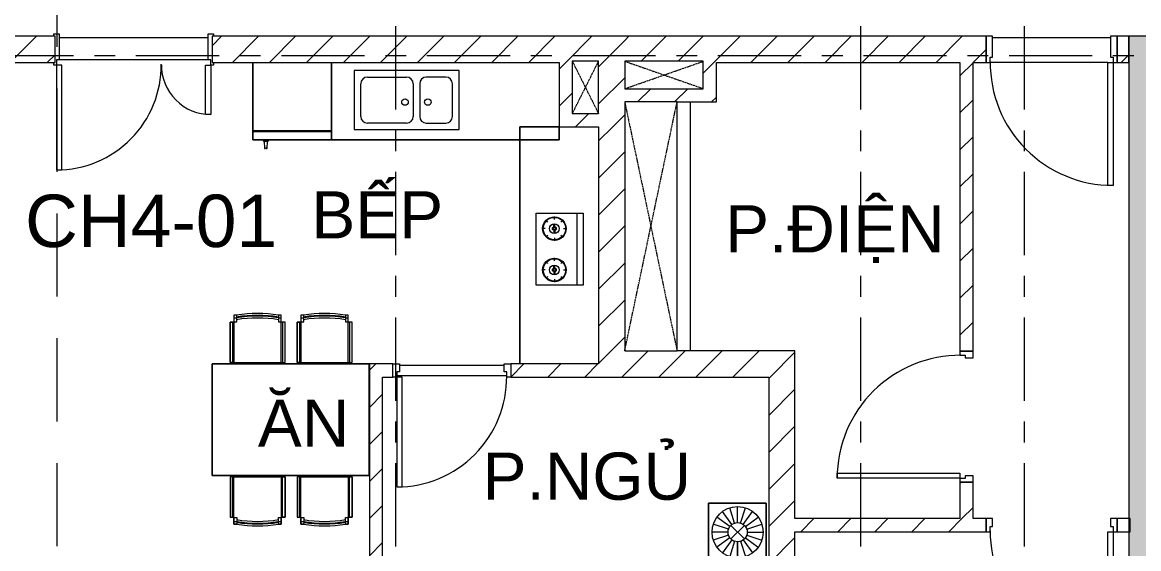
# Model space of a CAD drawing. Header units: millimetres. Extents: x -20144 to 104140, y -11426 to 48263.
# Drawn here: x 17051 to 25576, y 27391 to 31406 of the extents above; entities that cross this region are included whole.
import ezdxf

# ---------------------------------------------------------------- set-up
doc = ezdxf.new("R2010")
doc.units = ezdxf.units.MM
for name, pattern in [('Dash', [6.35, 3.175, -3.175]), ('Grid Line', [22.225, 12.7, -3.175, 3.175, -3.175]), ('HIDDEN2', [4.7625, 3.175, -1.5875])]:
    doc.linetypes.add(name, pattern=pattern)
for name, color, linetype, lineweight in [('A-DETL-GENF', 31, 'Continuous', 5), ('A-DETL-GENF-HDLN', 161, 'Dash', 5), ('CHU', 181, 'Continuous', 5), ('CUA', 31, 'Continuous', 9), ('HATCH-TUONG', 152, 'Continuous', 9), ('KI-HIEU-1', 151, 'Continuous', 9), ('NET-CAT', 3, 'Continuous', 9), ('NET-THAY', 2, 'Continuous', 15), ('THIET BI', 44, 'Continuous', 5), ('TRUC', 225, 'Continuous', 5)]:
    doc.layers.add(name, color=color, linetype=linetype, lineweight=lineweight)
doc.styles.add('Arial_2', font='arial_1.ttf', dxfattribs={"height": 360})
doc.styles.add('Arial_3', font='arial_1.ttf', dxfattribs={"height": 400})
pattern_1 = [(45, (0, 0), (-141.4214, 141.4214), [])]

# ---------------------------------------------------------------- blocks, each defined once
blk = doc.blocks.new('A$C18732D84')
at = {"layer": 'NET-CAT'}
h = blk.add_hatch(color=256, dxfattribs=at)
h.dxf.hatch_style = 1
h.paths.add_polyline_path([(5450, 10650), (5200, 10650), (5200, 9650), (5450, 9650)], flags=17)
h.paths.add_polyline_path([(5450, 12850), (5200, 12850), (5200, 11850), (5450, 11850)], flags=17)
h.paths.add_polyline_path([(5450, 8450), (5200, 8450), (5200, 7450), (5450, 7450)], flags=17)
h.paths.add_polyline_path([(5450, 6250), (5200, 6250), (5200, 5800), (3000, 5800), (3000, 14500), (5200, 14500), (5200, 14050), (5450, 14050), (5450, 14750), (2750, 14750), (2750, 7850), (2350, 7850), (2350, 7600), (2750, 7600), (2750, 5800), (950, 5800), (950, 7600), (1350, 7600), (1350, 7850), (700, 7850), (700, 5800), (0, 5800), (0, 0), (4150, 0), (4150, 250), (250, 250), (250, 2750), (5450, 2750), (5450, 3000), (3200, 3000), (3200, 3875), (2950, 3875), (2950, 3000), (250, 3000), (250, 5550), (2950, 5550), (2950, 5075), (3200, 5075), (3200, 5550), (5450, 5550)])
blk.add_lwpolyline([(5450, 5550), (5450, 6250), (5200, 6250), (5200, 5800), (3000, 5800), (3000, 14500), (5200, 14500), (5200, 14050), (5450, 14050), (5450, 14750), (2750, 14750), (2750, 7850), (2350, 7850), (2350, 7600), (2750, 7600), (2750, 5800), (950, 5800), (950, 7600), (1350, 7600), (1350, 7850), (700, 7850), (700, 5800), (0, 5800), (0, 0)], dxfattribs=at)
blk = doc.blocks.new('CUA 1 CANH MO - 2 - Type 1000-751069-MẶT BẰNG TẦNG 4')
at = {"layer": 'CUA'}
for p, q in [((-367.5, 1040.3), (-327.5, 1040.3)), ((-367.5, 102.3), (-367.5, 1040.3)), ((-327.5, 1040.3), (-327.5, 102.3)), ((-327.5, 102.3), (-367.5, 102.3))]:
    blk.add_line(p, q, dxfattribs=at)
at = {"layer": 'CUA', "lineweight": 5}
for p, q in [((-368.5, 102.3), (-398.5, 102.3)), ((-398.5, 102.3), (-398.5, -97.7)), ((-368.5, 61.3), (-368.5, 102.3)), ((601.5, 102.3), (571.5, 102.3)), ((571.5, 102.3), (571.5, 61.3)), ((601.5, -97.7), (601.5, 102.3)), ((-348.5, 61.3), (-368.5, 61.3)), ((-348.5, -97.7), (-348.5, 61.3)), ((571.5, 61.3), (551.5, 61.3)), ((551.5, 61.3), (551.5, -97.7)), ((-398.5, -97.7), (-348.5, -97.7)), ((551.5, -97.7), (601.5, -97.7))]:
    blk.add_line(p, q, dxfattribs=at)
blk.add_arc((-367.5, 102.3), 938, 359.5, 90, dxfattribs=at)
blk = doc.blocks.new('CUA 1 CANH MO - 2 - Type 1000-751089-MẶT BẰNG TẦNG 4')
at = {"layer": 'CUA'}
for p, q in [((-367.5, 990.3), (-327.5, 990.3)), ((-367.5, 52.3), (-367.5, 990.3)), ((-327.5, 990.3), (-327.5, 52.3)), ((-327.5, 52.3), (-367.5, 52.3))]:
    blk.add_line(p, q, dxfattribs=at)
at = {"layer": 'CUA', "lineweight": 5}
for p, q in [((-368.5, 52.3), (-398.5, 52.3)), ((-398.5, 52.3), (-398.5, -47.7)), ((-368.5, 11.3), (-368.5, 52.3)), ((-348.5, 11.3), (-368.5, 11.3)), ((-348.5, -47.7), (-348.5, 11.3)), ((571.5, 11.3), (551.5, 11.3)), ((551.5, 11.3), (551.5, -47.7)), ((601.5, 52.3), (571.5, 52.3)), ((571.5, 52.3), (571.5, 11.3)), ((601.5, -47.7), (601.5, 52.3)), ((-398.5, -47.7), (-348.5, -47.7)), ((551.5, -47.7), (601.5, -47.7))]:
    blk.add_line(p, q, dxfattribs=at)
blk.add_arc((-367.5, 52.3), 938, 359.5, 90, dxfattribs=at)
blk = doc.blocks.new('CUA 1 CANH MO - 2 - Type 1000-751109-MẶT BẰNG TẦNG 4')
at = {"layer": 'CUA'}
for p, q in [((-367.5, 990.3), (-327.5, 990.3)), ((-367.5, 52.3), (-367.5, 990.3)), ((-327.5, 990.3), (-327.5, 52.3)), ((-327.5, 52.3), (-367.5, 52.3))]:
    blk.add_line(p, q, dxfattribs=at)
at = {"layer": 'CUA', "lineweight": 5}
for p, q in [((-368.5, 52.3), (-398.5, 52.3)), ((-398.5, 52.3), (-398.5, -47.7)), ((-368.5, 11.3), (-368.5, 52.3)), ((-348.5, 11.3), (-368.5, 11.3)), ((-348.5, -47.7), (-348.5, 11.3)), ((571.5, 11.3), (551.5, 11.3)), ((551.5, 11.3), (551.5, -47.7)), ((601.5, 52.3), (571.5, 52.3)), ((571.5, 52.3), (571.5, 11.3)), ((601.5, -47.7), (601.5, 52.3)), ((-398.5, -47.7), (-348.5, -47.7)), ((551.5, -47.7), (601.5, -47.7))]:
    blk.add_line(p, q, dxfattribs=at)
blk.add_arc((-367.5, 52.3), 938, 359.5, 90, dxfattribs=at)
blk = doc.blocks.new('CUA VAO CAN HO - Type 1-529073-MẶT BẰNG TẦNG 4')
at = {"layer": 'CUA', "lineweight": 5}
for p, q in [((-508.5, 97.7), (-508.5, 117.7)), ((-508.5, 117.7), (-468.5, 117.7)), ((-498.5, 97.7), (-508.5, 97.7)), ((-498.5, -102.3), (-498.5, 97.7)), ((-468.5, 117.7), (-468.5, -81.3)), ((671.5, 117.7), (711.5, 117.7)), ((671.5, -81.3), (671.5, 117.7)), ((701.5, 97.7), (701.5, -102.3)), ((711.5, 97.7), (701.5, 97.7)), ((711.5, 117.7), (711.5, 97.7)), ((-488.5, -81.3), (-488.5, -122.3)), ((-468.5, -81.3), (-488.5, -81.3)), ((691.5, -81.3), (671.5, -81.3)), ((691.5, -122.3), (691.5, -81.3)), ((-508.5, -102.3), (-498.5, -102.3)), ((-508.5, -122.3), (-508.5, -102.3)), ((-488.5, -122.3), (-508.5, -122.3)), ((711.5, -122.3), (691.5, -122.3)), ((701.5, -102.3), (711.5, -102.3)), ((711.5, -102.3), (711.5, -122.3))]:
    blk.add_line(p, q, dxfattribs=at)
at = {"layer": 'CUA'}
for p, q in [((-447.5, -122.3), (-487.5, -122.3)), ((-487.5, -122.3), (-487.5, -922.3)), ((-447.5, -922.3), (-447.5, -122.3)), ((650.5, -122.3), (690.5, -122.3)), ((650.5, -499.3), (650.5, -122.3)), ((690.5, -122.3), (690.5, -499.3)), ((690.5, -499.3), (650.5, -499.3)), ((-487.5, -922.3), (-447.5, -922.3))]:
    blk.add_line(p, q, dxfattribs=at)
at = {"layer": 'CUA', "lineweight": 5}
for centre, radius, start, end in [((-487.5, -122.3), 800, 270, 0.5), ((690.5, -122.3), 377, 179.5, 270)]:
    blk.add_arc(centre, radius, start, end, dxfattribs=at)
blk = doc.blocks.new('CUA PHONG NGU - Type 1-695069-MẶT BẰNG TẦNG 4')
at = {"layer": 'CUA', "lineweight": 5}
for p, q in [((-348.5, -52.3), (-348.5, 47.7)), ((-348.5, 47.7), (-298.5, 47.7)), ((-298.5, 47.7), (-298.5, -11.3)), ((501.5, 47.7), (551.5, 47.7)), ((501.5, -11.3), (501.5, 47.7)), ((551.5, 47.7), (551.5, -52.3)), ((-318.5, -52.3), (-348.5, -52.3)), ((-318.5, -11.3), (-318.5, -52.3)), ((-298.5, -11.3), (-318.5, -11.3)), ((521.5, -11.3), (501.5, -11.3)), ((521.5, -52.3), (521.5, -11.3)), ((551.5, -52.3), (521.5, -52.3))]:
    blk.add_line(p, q, dxfattribs=at)
at = {"layer": 'CUA'}
for p, q in [((-277.5, -52.3), (-317.5, -52.3)), ((-317.5, -52.3), (-317.5, -890.3)), ((-277.5, -890.3), (-277.5, -52.3)), ((-317.5, -890.3), (-277.5, -890.3))]:
    blk.add_line(p, q, dxfattribs=at)
at = {"layer": 'CUA', "lineweight": 5}
blk.add_arc((-317.5, -52.3), 838, 270, 0.5, dxfattribs=at)
blk = doc.blocks.new('X-GIUONG - X-GIUONG-V15-MẶT BẰNG TẦNG 4')
at = {"layer": 'THIET BI'}
for p, q in [((-800, 0), (-1239, 0)), ((-1239, 0), (-1239, -439)), ((-1239, 0), (-800, 0)), ((-1239, -439), (-1239, 0)), ((-1059.6, -158.2), (-1131.2, -59.5)), ((-1039.2, -147.8), (-1076.9, -31.8)), ((-1016.6, -144.2), (-1016.6, -22.2)), ((-993.9, -147.8), (-956.3, -31.8)), ((-973.5, -158.2), (-901.9, -59.5)), ((-800, -439), (-800, 0)), ((800, 0), (-800, 0)), ((-800, 0), (-800, -2000)), ((800, 0), (-800, 0)), ((-800, 0), (-800, -439)), ((-800, 0), (-800, -2000)), ((-550, -30), (-550, -410)), ((-30, -30), (-550, -30)), ((-30, -360), (-30, -30)), ((30, -30), (30, -360)), ((550, -30), (30, -30)), ((550, -360), (550, -30)), ((1239, 0), (800, 0)), ((800, 0), (800, -439)), ((800, -2000), (800, 0)), ((1239, 0), (800, 0)), ((800, 0), (800, -439)), ((800, -2000), (800, 0)), ((973.5, -158.2), (901.9, -59.5)), ((993.9, -147.8), (956.3, -31.8)), ((1016.6, -144.2), (1016.6, -22.2)), ((1039.2, -147.8), (1076.9, -31.8)), ((1059.6, -158.2), (1131.2, -59.5)), ((1239, -439), (1239, 0)), ((1239, -439), (1239, 0)), ((-1086.1, -194.8), (-1202.1, -157.1)), ((-1075.8, -174.4), (-1174.4, -102.7)), ((-1068.3, -269.1), (-964.8, -165.6)), ((-1068.3, -165.6), (-964.8, -269.1)), ((-957.4, -174.4), (-858.7, -102.7)), ((-947, -194.8), (-831, -157.1)), ((947, -194.8), (831, -157.1)), ((957.4, -174.4), (858.7, -102.7)), ((1068.3, -269.1), (964.8, -165.6)), ((1068.3, -165.6), (964.8, -269.1)), ((1075.8, -174.4), (1174.4, -102.7)), ((1086.1, -194.8), (1202.1, -157.1)), ((-1089.7, -217.4), (-1211.7, -217.4)), ((-1086.1, -240), (-1202.1, -277.7)), ((-947, -240), (-831, -277.7)), ((-943.4, -217.4), (-821.4, -217.4)), ((-821.4, -217.4), (-943.4, -217.4)), ((943.4, -217.4), (821.4, -217.4)), ((821.4, -217.4), (943.4, -217.4)), ((947, -240), (831, -277.7)), ((1086.1, -240), (1202.1, -277.7)), ((1089.7, -217.4), (1211.7, -217.4)), ((-1075.8, -260.4), (-1174.4, -332.1)), ((-1059.6, -276.6), (-1131.2, -375.2)), ((-1039.2, -287), (-1076.9, -402.9)), ((-1016.6, -290.5), (-1016.6, -412.5)), ((-993.9, -287), (-956.3, -402.9)), ((-973.5, -276.6), (-901.9, -375.2)), ((-957.4, -260.4), (-858.7, -332.1)), ((957.4, -260.4), (858.7, -332.1)), ((973.5, -276.6), (901.9, -375.2)), ((993.9, -287), (956.3, -402.9)), ((1016.6, -290.5), (1016.6, -412.5)), ((1039.2, -287), (1076.9, -402.9)), ((1059.6, -276.6), (1131.2, -375.2)), ((1075.8, -260.4), (1174.4, -332.1)), ((-370, -360), (-800, -740)), ((-550, -410), (-420, -410)), ((-370, -740), (-370, -360)), ((800, -360), (-370, -360)), ((-370, -420), (800, -420)), ((-1239, -439), (-800, -439)), ((-800, -439), (-1239, -439)), ((800, -439), (1239, -439)), ((800, -439), (1239, -439)), ((-800, -740), (-370, -740)), ((-800, -2000), (800, -2000)), ((-800, -2000), (800, -2000))]:
    blk.add_line(p, q, dxfattribs=at)
for centre, radius in [((-1016.6, -217.4), 195.1), ((1016.6, -217.4), 195.1), ((-1016.6, -217.4), 73.2), ((1016.6, -217.4), 73.2)]:
    blk.add_circle(centre, radius, dxfattribs=at)
blk = doc.blocks.new('X-BAN AN 4 GHE - X-BAN AN 4 GHE-404440-MẶT BẰNG TẦNG 4')
at = {"layer": 'THIET BI'}
for p, q in [((187, 372.7), (165.2, 372.7)), ((165.2, 372.7), (165.2, 318.5)), ((165.2, 372.7), (165.2, 10)), ((187, 372.7), (165.2, 372.7)), ((165.2, 350.9), (187, 350.9)), ((187, 337.9), (187, 372.7)), ((527.9, 372.7), (506.1, 372.7)), ((506.1, 372.7), (506.1, 337.9)), ((527.9, 372.7), (506.1, 372.7)), ((506.1, 350.9), (527.9, 350.9)), ((527.9, 318.5), (527.9, 372.7)), ((527.9, 10), (527.9, 372.7)), ((698.6, 372.7), (676.8, 372.7)), ((676.8, 372.7), (676.8, 318.5)), ((676.8, 372.7), (676.8, 10)), ((698.6, 372.7), (676.8, 372.7)), ((676.8, 350.9), (698.6, 350.9)), ((698.6, 337.9), (698.6, 372.7)), ((1039.5, 372.7), (1017.7, 372.7)), ((1017.7, 372.7), (1017.7, 337.9)), ((1039.5, 372.7), (1017.7, 372.7)), ((1017.7, 350.9), (1039.5, 350.9)), ((1039.5, 318.5), (1039.5, 372.7)), ((1039.5, 10), (1039.5, 372.7)), ((165.2, 318.5), (136.9, 318.5)), ((136.9, 318.5), (136.9, 10)), ((136.9, 318.5), (155.8, 318.5)), ((136.9, 10), (136.9, 318.5)), ((155.8, 318.5), (155.8, 10)), ((165.2, 321.9), (187, 321.9)), ((187, 321.9), (187, 337.9)), ((506.1, 337.9), (506.1, 321.9)), ((506.1, 321.9), (527.9, 321.9)), ((556.2, 318.5), (527.9, 318.5)), ((537.3, 318.5), (537.3, 10)), ((556.2, 318.5), (537.3, 318.5)), ((556.2, 10), (556.2, 318.5)), ((556.2, 10), (556.2, 318.5)), ((648.5, 318.5), (648.5, 10)), ((676.8, 318.5), (648.5, 318.5)), ((648.5, 318.5), (667.4, 318.5)), ((648.5, 10), (648.5, 318.5)), ((667.4, 318.5), (667.4, 10)), ((676.8, 321.9), (698.6, 321.9)), ((698.6, 321.9), (698.6, 337.9)), ((1017.7, 337.9), (1017.7, 321.9)), ((1017.7, 321.9), (1039.5, 321.9)), ((1067.8, 318.5), (1039.5, 318.5)), ((1048.9, 318.5), (1048.9, 10)), ((1067.8, 318.5), (1048.9, 318.5)), ((1067.8, 10), (1067.8, 318.5)), ((1067.8, 10), (1067.8, 318.5)), ((1200, 0), (0, 0)), ((0, 0), (0, -850)), ((0, -850), (0, 0)), ((0, 0), (1200, 0)), ((136.9, 10), (556.2, 10)), ((155.8, 10), (136.9, 10)), ((165.2, 10), (527.9, 10)), ((537.3, 10), (556.2, 10)), ((648.5, 10), (1067.8, 10)), ((667.4, 10), (648.5, 10)), ((676.8, 10), (1039.5, 10)), ((1048.9, 10), (1067.8, 10)), ((1200, -850), (1200, 0)), ((1200, 0), (1200, -850)), ((0, -850), (1200, -850)), ((1200, -850), (0, -850)), ((556.2, -860), (136.9, -860)), ((136.9, -860), (136.9, -1168.5)), ((155.8, -860), (136.9, -860)), ((136.9, -860), (136.9, -1168.5)), ((155.8, -1168.5), (155.8, -860)), ((165.2, -860), (527.9, -860)), ((165.2, -1222.7), (165.2, -860)), ((527.9, -860), (527.9, -1222.7)), ((537.3, -860), (556.2, -860)), ((537.3, -1168.5), (537.3, -860)), ((556.2, -1168.5), (556.2, -860)), ((556.2, -860), (556.2, -1168.5)), ((1067.8, -860), (648.5, -860)), ((648.5, -860), (648.5, -1168.5)), ((667.4, -860), (648.5, -860)), ((648.5, -860), (648.5, -1168.5)), ((667.4, -1168.5), (667.4, -860)), ((676.8, -860), (1039.5, -860)), ((676.8, -1222.7), (676.8, -860)), ((1039.5, -860), (1039.5, -1222.7)), ((1048.9, -860), (1067.8, -860)), ((1048.9, -1168.5), (1048.9, -860)), ((1067.8, -1168.5), (1067.8, -860)), ((1067.8, -860), (1067.8, -1168.5)), ((136.9, -1168.5), (165.2, -1168.5)), ((136.9, -1168.5), (155.8, -1168.5)), ((165.2, -1168.5), (165.2, -1222.7)), ((165.2, -1171.9), (187, -1171.9)), ((187, -1171.9), (187, -1187.9)), ((187, -1187.9), (187, -1222.7)), ((506.1, -1171.9), (527.9, -1171.9)), ((506.1, -1187.9), (506.1, -1171.9)), ((506.1, -1222.7), (506.1, -1187.9)), ((527.9, -1222.7), (527.9, -1168.5)), ((527.9, -1168.5), (556.2, -1168.5)), ((556.2, -1168.5), (537.3, -1168.5)), ((648.5, -1168.5), (676.8, -1168.5)), ((648.5, -1168.5), (667.4, -1168.5)), ((676.8, -1168.5), (676.8, -1222.7)), ((676.8, -1171.9), (698.6, -1171.9)), ((698.6, -1171.9), (698.6, -1187.9)), ((698.6, -1187.9), (698.6, -1222.7)), ((1017.7, -1171.9), (1039.5, -1171.9)), ((1017.7, -1187.9), (1017.7, -1171.9)), ((1017.7, -1222.7), (1017.7, -1187.9)), ((1039.5, -1222.7), (1039.5, -1168.5)), ((1039.5, -1168.5), (1067.8, -1168.5)), ((1067.8, -1168.5), (1048.9, -1168.5)), ((165.2, -1200.9), (187, -1200.9)), ((165.2, -1222.7), (187, -1222.7)), ((187, -1222.7), (165.2, -1222.7)), ((506.1, -1200.9), (527.9, -1200.9)), ((506.1, -1222.7), (527.9, -1222.7)), ((527.9, -1222.7), (506.1, -1222.7)), ((676.8, -1200.9), (698.6, -1200.9)), ((676.8, -1222.7), (698.6, -1222.7)), ((698.6, -1222.7), (676.8, -1222.7)), ((1017.7, -1200.9), (1039.5, -1200.9)), ((1017.7, -1222.7), (1039.5, -1222.7)), ((1039.5, -1222.7), (1017.7, -1222.7))]:
    blk.add_line(p, q, dxfattribs=at)
for centre, radius, start, end in [((346.5, -628.1), 1013.4, 80.94073, 99.05927), ((346.5, -628.1), 1013.4, 80.94073, 99.05927), ((346.5, -628.1), 998.9, 80.80804, 99.19196), ((346.5, -648.2), 1013.4, 80.94073, 99.05927), ((346.5, -648.2), 998.9, 80.80804, 99.19196), ((858.1, -628.1), 1013.4, 80.94073, 99.05927), ((858.1, -628.1), 1013.4, 80.94073, 99.05927), ((858.1, -628.1), 998.9, 80.80804, 99.19196), ((858.1, -648.2), 1013.4, 80.94073, 99.05927), ((858.1, -648.2), 998.9, 80.80804, 99.19196), ((346.5, -201.8), 998.9, 260.80804, 279.19196), ((858.1, -201.8), 998.9, 260.80804, 279.19196), ((346.5, -201.8), 1013.4, 260.94073, 279.05927), ((346.5, -221.9), 998.9, 260.80804, 279.19196), ((346.5, -221.9), 1013.4, 260.94073, 279.05927), ((346.5, -221.9), 1013.4, 260.94073, 279.05927), ((858.1, -201.8), 1013.4, 260.94073, 279.05927), ((858.1, -221.9), 998.9, 260.80804, 279.19196), ((858.1, -221.9), 1013.4, 260.94073, 279.05927), ((858.1, -221.9), 1013.4, 260.94073, 279.05927)]:
    blk.add_arc(centre, radius, start, end, dxfattribs=at)
blk = doc.blocks.new('X-TU LANH - X-TU LANH-413568-MẶT BẰNG TẦNG 4')
at = {"layer": 'THIET BI'}
for p, q in [((-300, -10), (-300, -600)), ((-300, -600), (-300, -10)), ((300, -600), (300, -10)), ((300, -10), (300, -600)), ((300, -530), (-300, -530)), ((300, -540), (-300, -540)), ((-300, -600), (300, -600)), ((300, -600), (-300, -600)), ((-222.5, -600), (-217.5, -610)), ((-217.5, -610), (-182.5, -610)), ((-212.5, -610), (-210.5, -665)), ((-210.5, -665), (-205.2, -665)), ((-194.8, -665), (-189.5, -665)), ((-189.5, -665), (-187.5, -610)), ((-182.5, -610), (-177.5, -600))]:
    blk.add_line(p, q, dxfattribs=at)
blk.add_arc((-200, -667.2), 5.66, 22.40182, 157.59821, dxfattribs=at)
blk = doc.blocks.new('X-BEP - X-BEP-924612-MẶT BẰNG TẦNG 4')
at = {"layer": 'THIET BI'}
for p, q in [((660.5, -117.4), (1209.5, -117.4)), ((660.5, -475.7), (660.5, -117.4)), ((1209.5, -162.4), (660.5, -162.4)), ((1209.5, -117.4), (1209.5, -475.7)), ((777.3, -266.8), (777.3, -243.3)), ((1092.7, -266.8), (1092.7, -243.3)), ((0, -300), (0, -600)), ((0, -600), (0, -300)), ((707.1, -336.9), (683.7, -336.9)), ((727.6, -287.3), (711.1, -270.7)), ((763.1, -332.9), (740.6, -332.9)), ((763.1, -341), (740.6, -341)), ((791.4, -332.9), (813.9, -332.9)), ((791.4, -341), (813.9, -341)), ((826.9, -287.3), (843.4, -270.7)), ((847.4, -336.9), (870.9, -336.9)), ((1022.5, -336.9), (999.1, -336.9)), ((1043.1, -287.3), (1026.5, -270.7)), ((1078.6, -332.9), (1056.1, -332.9)), ((1078.6, -341), (1056.1, -341)), ((1106.9, -332.9), (1129.4, -332.9)), ((1106.9, -341), (1129.4, -341)), ((1142.3, -287.3), (1158.9, -270.7)), ((1162.9, -336.9), (1186.3, -336.9)), ((727.6, -386.6), (711.1, -403.1)), ((777.3, -407.1), (777.3, -430.5)), ((826.9, -386.6), (843.4, -403.1)), ((1043.1, -386.6), (1026.5, -403.1)), ((1092.7, -407.1), (1092.7, -430.5)), ((1142.3, -386.6), (1158.9, -403.1)), ((1209.5, -475.7), (660.5, -475.7)), ((0, -600), (1810, -600)), ((1810, -600), (0, -600))]:
    blk.add_line(p, q, dxfattribs=at)
for centre, radius in [((777.3, -336.9), 90), ((777.3, -336.9), 85.5), ((1092.7, -336.9), 90), ((1092.7, -336.9), 85.5), ((777.3, -336.9), 36.9), ((777.3, -336.9), 14.7), ((777.3, -336.9), 8.24), ((1092.7, -336.9), 36.9), ((1092.7, -336.9), 14.7), ((1092.7, -336.9), 8.24)]:
    blk.add_circle(centre, radius, dxfattribs=at)
blk = doc.blocks.new('X-BEP - X-BEP-924615-MẶT BẰNG TẦNG 4')
at = {"layer": 'THIET BI'}
for p, q in [((0, -10), (0, -600)), ((0, -600), (0, -10)), ((175, -71.5), (175, -521.5)), ((975, -71.5), (175, -71.5)), ((975, -521.5), (975, -71.5)), ((275, -121.5), (575, -121.5)), ((875, -121.5), (725, -121.5)), ((225, -421.5), (225, -171.5)), ((625, -171.5), (625, -421.5)), ((675, -171.5), (675, -421.5)), ((925, -421.5), (925, -171.5)), ((575, -471.5), (275, -471.5)), ((725, -471.5), (875, -471.5)), ((1740.2, -600), (1740.2, -500)), ((1740.2, -500), (1740.2, -600)), ((175, -521.5), (975, -521.5)), ((0, -600), (1740.2, -600)), ((1740.2, -600), (0, -600))]:
    blk.add_line(p, q, dxfattribs=at)
for centre in [(562.5, -311.5), (737.5, -311.5)]:
    blk.add_circle(centre, 25, dxfattribs=at)
for centre, start, end in [((275, -171.5), 90, 180), ((575, -171.5), 360, 90), ((725, -171.5), 90, 180), ((875, -171.5), 360, 90), ((275, -421.5), 180, 270), ((575, -421.5), 270, 0), ((725, -421.5), 180, 270), ((875, -421.5), 270, 0)]:
    blk.add_arc(centre, 50, start, end, dxfattribs=at)
blk = doc.blocks.new('Family2 - Family1 2-951777-MẶT BẰNG TẦNG 4')
at = {"layer": 'A-DETL-GENF'}
for p, q in [((200, 400), (0, 400)), ((0, 400), (0, 0)), ((200, 0), (200, 400)), ((0, 0), (200, 0))]:
    blk.add_line(p, q, dxfattribs=at)
at = {"layer": 'A-DETL-GENF-HDLN'}
for p, q in [((0, 400), (200, 0.8)), ((0, 0), (200, 399.2))]:
    blk.add_line(p, q, dxfattribs=at)
blk = doc.blocks.new('Family2 - Family1 2-951780-MẶT BẰNG TẦNG 4')
at = {"layer": 'A-DETL-GENF'}
for p, q in [((400, 1900), (0, 1900)), ((0, 1900), (0, 0)), ((400, 0), (400, 1900)), ((0, 0), (400, 0))]:
    blk.add_line(p, q, dxfattribs=at)
at = {"layer": 'A-DETL-GENF-HDLN'}
for p, q in [((0, 1900), (400, 0.8)), ((0, 0), (400, 1899.2))]:
    blk.add_line(p, q, dxfattribs=at)
blk = doc.blocks.new('Family2 - Family1 2-951781-MẶT BẰNG TẦNG 4')
at = {"layer": 'A-DETL-GENF'}
for p, q in [((600, 210), (0, 210)), ((0, 210), (0, 0)), ((600, 0), (600, 210)), ((0, 0), (600, 0))]:
    blk.add_line(p, q, dxfattribs=at)
at = {"layer": 'A-DETL-GENF-HDLN'}
for p, q in [((0, 210), (600, 0.8)), ((0, 0), (600, 209.2))]:
    blk.add_line(p, q, dxfattribs=at)

msp = doc.modelspace()

# ---------------------------------------------------------------- hatches: boundary and pattern name
at = {"layer": 'HATCH-TUONG', "lineweight": 5}
h = msp.add_hatch(dxfattribs=at)
h.set_pattern_fill('FP_6', color=256, style=0, pattern_type=2)
h.set_pattern_definition(pattern_1)
h.paths.add_polyline_path([(16750.5, 31099.9), (17300.5, 31099.9), (17300.5, 31299.9), (14150.5, 31299.9), (14150.5, 31099.9), (16040.1, 31099.9)], flags=0)
h.paths.add_polyline_path([(21200.5, 31099.9), (21200.5, 31299.9), (18500.5, 31299.9), (18500.5, 31099.9), (21150.5, 31099.9)], flags=0)
h = msp.add_hatch(dxfattribs=at)
h.set_pattern_fill('FP_6', color=256, style=0, pattern_type=2)
h.set_pattern_definition(pattern_1)
h.paths.add_polyline_path([(21200.5, 31099.9), (21250.5, 31099.9), (21250.5, 31109.9), (21450.5, 31109.9), (21450.5, 31099.9), (21650.5, 31099.9), (21650.5, 31299.9), (21200.5, 31299.9), (21200.5, 31109.9)], flags=0)
h = msp.add_hatch(dxfattribs=at)
h.set_pattern_fill('FP_6', color=256, style=0, pattern_type=2)
h.set_pattern_definition(pattern_1)
h.paths.add_polyline_path([(25410.5, 31099.9), (25500.5, 31099.9), (25500.5, 31299.9), (25410.5, 31299.9)], flags=0)
h.paths.add_polyline_path([(22250.5, 31099.9), (24410.5, 31099.9), (24410.5, 31299.9), (21650.5, 31299.9), (21650.5, 31109.9), (22250.5, 31109.9)], flags=0)
h = msp.add_hatch(dxfattribs=at)
h.set_pattern_fill('FP_6', color=256, style=0, pattern_type=2)
h.set_pattern_definition(pattern_1)
h.paths.add_polyline_path([(21250.5, 30709.9), (21250.5, 31099.9), (21150.5, 31099.9), (21150.5, 30709.9)], flags=0)
h = msp.add_hatch(dxfattribs=at)
h.set_pattern_fill('FP_6', color=256, style=0, pattern_type=2)
h.set_pattern_definition(pattern_1)
h.paths.add_polyline_path([(21450.5, 30709.9), (21650.5, 30709.9), (21650.5, 31099.9), (21450.5, 31099.9), (21450.5, 30899.9)], flags=0)
h = msp.add_hatch(dxfattribs=at)
h.set_pattern_fill('FP_6', color=256, style=0, pattern_type=2)
h.set_pattern_definition(pattern_1)
h.paths.add_polyline_path([(22350.5, 30799.9), (22350.5, 31099.9), (22250.5, 31099.9), (22250.5, 30799.9)], flags=0)
h = msp.add_hatch(dxfattribs=at)
h.set_pattern_fill('FP_6', color=256, style=0, pattern_type=2)
h.set_pattern_definition(pattern_1)
h.paths.add_polyline_path([(24210.5, 27619.9), (24310.5, 27619.9), (24310.5, 27896.9), (24210.5, 27896.9), (24210.5, 27699.8)], flags=0)
h.paths.add_polyline_path([(24310.5, 28896.9), (24310.5, 31099.9), (24210.5, 31099.9), (24210.5, 28896.9)], flags=0)
h = msp.add_hatch(dxfattribs=at)
h.set_pattern_fill('FP_6', color=256, style=0, pattern_type=2)
h.set_pattern_definition(pattern_1)
h.paths.add_polyline_path([(22250.5, 30799.9), (22250.5, 30899.9), (21650.5, 30899.9), (21650.5, 30799.9), (22050.5, 30799.9)], flags=0)
h = msp.add_hatch(dxfattribs=at)
h.set_pattern_fill('FP_6', color=256, style=0, pattern_type=2)
h.set_pattern_definition(pattern_1)
h.paths.add_polyline_path([(21450.5, 30609.9), (21650.5, 30609.9), (21650.5, 30709.9), (21150.5, 30709.9), (21150.5, 30609.9), (21250.5, 30609.9)], flags=0)
h = msp.add_hatch(dxfattribs=at)
h.set_pattern_fill('FP_6', color=256, style=0, pattern_type=2)
h.set_pattern_definition(pattern_1)
h.paths.add_polyline_path([(21650.5, 28699.9), (21650.5, 30609.9), (21450.5, 30609.9), (21450.5, 28699.9)], flags=0)
h = msp.add_hatch(dxfattribs=at)
h.set_pattern_fill('FP_6', color=256, style=0, pattern_type=2)
h.set_pattern_definition(pattern_1)
h.paths.add_polyline_path([(22950.5, 28699.9), (22950.5, 28899.9), (21650.5, 28899.9), (21650.5, 28699.9), (22750.5, 28699.9)], flags=0)
h = msp.add_hatch(dxfattribs=at)
h.set_pattern_fill('FP_6', color=256, style=0, pattern_type=2)
h.set_pattern_definition(pattern_1)
h.paths.add_polyline_path([(21450.5, 28699.9), (21450.5, 28799.9), (20780.4, 28799.9), (20780.4, 28699.9)], flags=0)
h.paths.add_polyline_path([(19800.5, 28699.9), (19880.4, 28699.9), (19880.4, 28799.9), (19700.5, 28799.9), (19700.5, 28699.9)], flags=0)
h = msp.add_hatch(dxfattribs=at)
h.set_pattern_fill('FP_6', color=256, style=0, pattern_type=2)
h.set_pattern_definition(pattern_1)
h.paths.add_polyline_path([(19700.5, 24899.9), (19800.5, 24899.9), (19800.5, 28699.9), (19700.5, 28699.9), (19700.5, 25774.4)], flags=0)
h = msp.add_hatch(dxfattribs=at)
h.set_pattern_fill('FP_6', color=256, style=0, pattern_type=2)
h.set_pattern_definition(pattern_1)
h.paths.add_polyline_path([(22763.2, 24899.9), (22950.5, 24899.9), (22950.5, 28699.9), (22750.5, 28699.9), (22750.5, 24899.9)], flags=0)
h = msp.add_hatch(dxfattribs=at)
h.set_pattern_fill('FP_6', color=256, style=0, pattern_type=2)
h.set_pattern_definition(pattern_1)
h.paths.add_polyline_path([(25510.5, 27519.9), (25510.5, 27619.9), (25410.5, 27619.9), (25410.5, 27519.9)], flags=0)
h.paths.add_polyline_path([(24410.5, 27519.9), (24410.5, 27619.9), (22950.5, 27619.9), (22950.5, 27519.9), (23172.9, 27519.9)], flags=0)

# ---------------------------------------------------------------- linework, layer by layer
at = {"layer": 'KI-HIEU-1', "linetype": 'HIDDEN2', "ltscale": 200}
msp.add_line((17315.5, -7833.5), (17315.5, 45196.8), dxfattribs=at)
at = {"layer": 'NET-CAT', "lineweight": 15}
for p, q in [((17300.5, 31299.9), (14150.5, 31299.9)), ((17300.5, 31099.9), (17300.5, 31299.9)), ((21200.5, 31299.9), (18500.5, 31299.9)), ((18500.5, 31299.9), (18500.5, 31099.9)), ((21650.5, 31299.9), (21200.5, 31299.9)), ((24410.5, 31299.9), (21650.5, 31299.9)), ((24410.5, 31099.9), (24410.5, 31299.9)), ((25500.5, 31299.9), (25410.5, 31299.9)), ((25410.5, 31299.9), (25410.5, 31099.9)), ((25500.5, 31099.9), (25500.5, 31299.9)), ((16850.5, 31099.9), (17300.5, 31099.9)), ((18500.5, 31099.9), (21150.5, 31099.9)), ((21150.5, 31099.9), (21150.5, 30709.9)), ((22350.5, 31099.9), (24210.5, 31099.9)), ((22350.5, 30799.9), (22350.5, 31099.9)), ((24210.5, 31099.9), (24210.5, 28896.9)), ((24310.5, 31099.9), (24410.5, 31099.9)), ((24310.5, 28896.9), (24310.5, 31099.9)), ((25410.5, 31099.9), (25500.5, 31099.9)), ((22050.5, 30799.9), (22250.5, 30799.9)), ((22250.5, 30799.9), (22350.5, 30799.9)), ((21150.5, 30709.9), (21150.5, 30609.9)), ((21150.5, 30609.9), (21450.5, 30609.9)), ((21450.5, 30609.9), (21450.5, 28799.9)), ((22950.5, 28899.9), (22050.5, 28899.9)), ((22950.5, 28699.9), (22950.5, 28899.9)), ((24210.5, 28896.9), (24310.5, 28896.9)), ((19880.4, 28799.9), (19700.5, 28799.9)), ((19700.5, 28799.9), (19700.5, 28699.9)), ((19880.4, 28699.9), (19880.4, 28799.9)), ((21450.5, 28799.9), (20780.4, 28799.9)), ((20780.4, 28799.9), (20780.4, 28699.9)), ((19700.5, 28699.9), (19700.5, 24899.9)), ((19800.5, 28699.9), (19880.4, 28699.9)), ((19800.5, 24899.9), (19800.5, 28699.9)), ((20780.4, 28699.9), (21450.5, 28699.9)), ((21450.5, 28699.9), (21650.5, 28699.9)), ((21650.5, 28699.9), (22750.5, 28699.9)), ((22750.5, 28699.9), (22750.5, 24899.9)), ((22950.5, 27619.9), (22950.5, 28699.9)), ((24210.5, 27896.9), (24210.5, 27619.9)), ((24310.5, 27896.9), (24210.5, 27896.9)), ((24310.5, 27619.9), (24310.5, 27896.9)), ((24210.5, 27619.9), (22950.5, 27619.9)), ((24410.5, 27619.9), (24310.5, 27619.9)), ((24410.5, 27519.9), (24410.5, 27619.9)), ((25510.5, 27619.9), (25410.5, 27619.9)), ((25410.5, 27619.9), (25410.5, 27519.9)), ((25510.5, 27519.9), (25510.5, 27619.9)), ((22950.5, 27519.9), (24410.5, 27519.9)), ((22950.5, 25312.4), (22950.5, 27519.9)), ((25410.5, 27519.9), (25510.5, 27519.9))]:
    msp.add_line(p, q, dxfattribs=at)
at = {"layer": 'NET-CAT'}
msp.add_line((28200.5, 31299.9), (25500.5, 31299.9), dxfattribs=at)
at = {"layer": 'NET-THAY', "lineweight": 9}
for p, q in [((17330.5, 31289.9), (18470.5, 31289.9)), ((24460.5, 31289.9), (25360.5, 31289.9)), ((18490.5, 31119.9), (17310.5, 31119.9)), ((25339.5, 31099.9), (24440.5, 31099.9)), ((22150.5, 30799.9), (22150.5, 28899.9)), ((19930.4, 28789.9), (20730.4, 28789.9)), ((20750.4, 28709.9), (19910.4, 28709.9))]:
    msp.add_line(p, q, dxfattribs=at)
at = {"layer": 'TRUC', "linetype": 'Grid Line', "ltscale": 50}
for p, q in [((19900.5, 43599.9), (19900.5, -4500.1)), ((23450.5, 43599.9), (23450.5, -4500.1)), ((24700.5, 43599.9), (24700.5, -7167.6)), ((43000.5, 31149.9), (-14407, 31149.9))]:
    msp.add_line(p, q, dxfattribs=at)

# ---------------------------------------------------------------- block references
at = {"color": 253, "lineweight": 9}
for name, p in [('CUA VAO CAN HO - Type 1-529073-MẶT BẰNG TẦNG 4', (17799.1, 31202.2)), ('X-TU LANH - X-TU LANH-413568-MẶT BẰNG TẦNG 4', (19110.4, 31109.9)), ('X-BEP - X-BEP-924615-MẶT BẰNG TẦNG 4', (19410.4, 31109.9)), ('X-BAN AN 4 GHE - X-BAN AN 4 GHE-404440-MẶT BẰNG TẦNG 4', (18500.4, 28799.9)), ('CUA PHONG NGU - Type 1-695069-MẶT BẰNG TẦNG 4', (20228.9, 28752.2))]:
    msp.add_blockref(name, p, dxfattribs=at)
msp.add_blockref('A$C18732D84', (22750.5, 16549.9))
for name, p, rotation in [('CUA 1 CANH MO - 2 - Type 1000-751069-MẶT BẰNG TẦNG 4', (25012, 31202.2), 180), ('X-BEP - X-BEP-924612-MẶT BẰNG TẦNG 4', (21450.5, 30609.9), 270), ('CUA 1 CANH MO - 2 - Type 1000-751109-MẶT BẰNG TẦNG 4', (24262.8, 28295.4), 90), ('X-GIUONG - X-GIUONG-V15-MẶT BẰNG TẦNG 4', (22730.2, 26499.9), 270), ('CUA 1 CANH MO - 2 - Type 1000-751089-MẶT BẰNG TẦNG 4', (25012, 27572.2), 180)]:
    msp.add_blockref(name, p, dxfattribs=dict(at, rotation=rotation))
at = {"color": 253, "lineweight": 5}
for name, p in [('Family2 - Family1 2-951777-MẶT BẰNG TẦNG 4', (21250.5, 30709.9)), ('Family2 - Family1 2-951781-MẶT BẰNG TẦNG 4', (21650.5, 30899.9)), ('Family2 - Family1 2-951780-MẶT BẰNG TẦNG 4', (21650.5, 28899.9))]:
    msp.add_blockref(name, p, dxfattribs=at)

# ---------------------------------------------------------------- texts
at = {"layer": 'CHU', "color": 253, "line_spacing_factor": 0.936439}
for s, insert, char_height, width, attachment_point, style in [('\\pt2540.0016,5079.9996,7620.0012,10159.9992,12700.0008,15239.9988,17780.0004,20319.9984,22860,25400.0016,27939.9996,30480.0012,33019.9992,35560.0008,38099.9988,40640.0004,43179.9984,45720,48260.0016,50799.9996,53340.0012,55879.9992,58420.0008,60959.9988,63500.0004,66039.9984,68580,71120.0016,73659.9996,76200.0012,78739.9992,81280.0008;BẾP', (19258, 30117.8), 360, 1016.06, 1, 'Arial_2'), ('\\pt2540,5080,7620,10160,12700,15240,17780,20320,22860,25400,27940,30480,33020,35560,38100,40640,43180,45720,48260,50800,53340,55880,58420,60960,63500,66040,68580,71120,73660,76200,78740,81280;CH4-01', (18996.5, 30091.9), 400, 1977.58, 3, 'Arial_3'), ('\\pt2540.0016,5079.9996,7620.0012,10159.9992,12700.0008,15239.9988,17780.0004,20319.9984,22860,25400.0016,27939.9996,30480.0012,33019.9992,35560.0008,38099.9988,40640.0004,43179.9984,45720,48260.0016,50799.9996,53340.0012,55879.9992,58420.0008,60959.9988,63500.0004,66039.9984,68580,71120.0016,73659.9996,76200.0012,78739.9992,81280.0008;P.ĐIỆN', (22417.7, 30010.5), 360, 1656.4, 1, 'Arial_2'), ('\\pt2540.0016,5079.9996,7620.0012,10159.9992,12700.0008,15239.9988,17780.0004,20319.9984,22860,25400.0016,27939.9996,30480.0012,33019.9992,35560.0008,38099.9988,40640.0004,43179.9984,45720,48260.0016,50799.9996,53340.0012,55879.9992,58420.0008,60959.9988,63500.0004,66039.9984,68580,71120.0016,73659.9996,76200.0012,78739.9992,81280.0008;ĂN', (18849.1, 28528.4), 360, 709.02, 1, 'Arial_2'), ('\\pt2540.0016,5079.9996,7620.0012,10159.9992,12700.0008,15239.9988,17780.0004,20319.9984,22860,25400.0016,27939.9996,30480.0012,33019.9992,35560.0008,38099.9988,40640.0004,43179.9984,45720,48260.0016,50799.9996,53340.0012,55879.9992,58420.0008,60959.9988,63500.0004,66039.9984,68580,71120.0016,73659.9996,76200.0012,78739.9992,81280.0008;P.NGỦ', (20565.4, 28123.9), 360, 1589.74, 1, 'Arial_2')]:
    msp.add_mtext(s, dxfattribs=dict(at, insert=insert, char_height=char_height, width=width, attachment_point=attachment_point, style=style))

doc.saveas('drawing.dxf')
